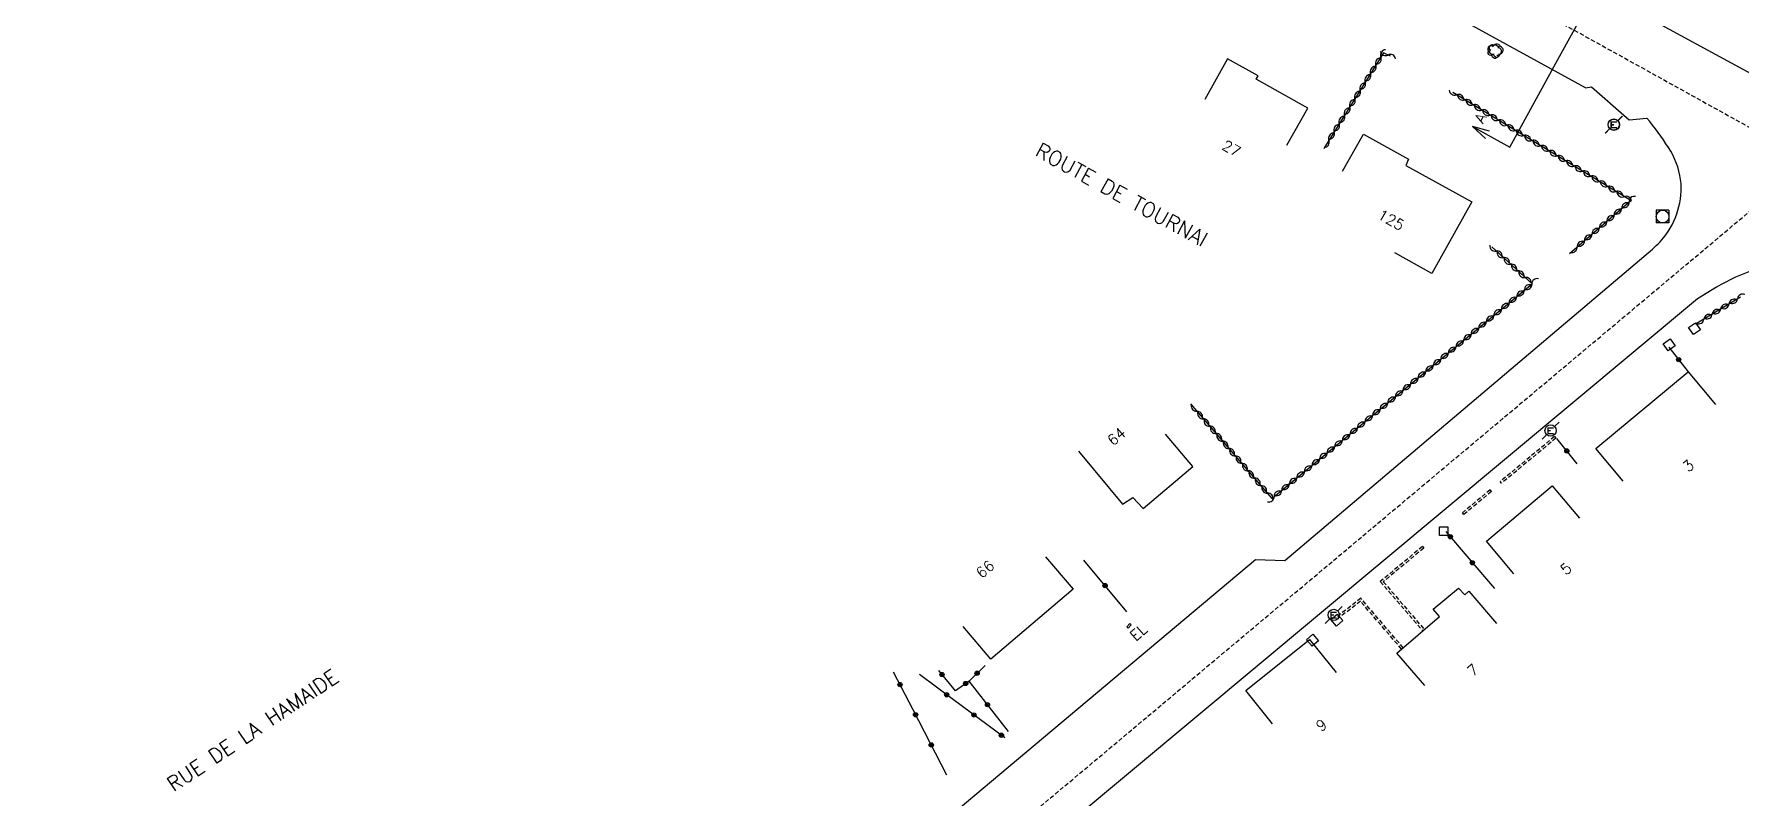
# Model space of a CAD drawing. Header units: millimetres. Extents: x 108999 to 110000, y 127999 to 129001.
# Drawn here: x 109191.7 to 109392.4, y 128629.8 to 128719.7 of the extents above; entities that cross this region are included whole.
import ezdxf
from ezdxf.enums import TextEntityAlignment as Align

# ---------------------------------------------------------------- set-up
doc = ezdxf.new("R2010")
doc.units = ezdxf.units.MM
doc.linetypes.add('DASHED', pattern=[0.75, 0.5, -0.25])
doc.layers.get('0').update_dxf_attribs({"linetype": 'CONTINUOUS'})
for name, color, linetype in [('W0001', 6, 'DASHED'), ('W0008', 7, 'CONTINUOUS'), ('W0100', 7, 'CONTINUOUS'), ('W0112', 1, 'DASHED'), ('W0300', 7, 'CONTINUOUS'), ('W0310', 3, 'CONTINUOUS'), ('W0322', 7, 'CONTINUOUS'), ('W0420', 7, 'CONTINUOUS'), ('W0471', 7, 'CONTINUOUS'), ('W0984', 7, 'CONTINUOUS'), ('W0989', 7, 'CONTINUOUS'), ('W0991', 7, 'CONTINUOUS')]:
    doc.layers.add(name, color=color, linetype=linetype)
doc.styles.get("Standard").update_dxf_attribs({"font": 'romans.shx', "width": 0.85})

# ---------------------------------------------------------------- blocks, each defined once
blk = doc.blocks.new('T300')
for p, q in [((-0.8, 0.51), (-0.86, 0.34)), ((-0.86, 0.34), (-0.86, 0.17)), ((-0.86, 0.17), (-0.74, 0.06)), ((-0.69, 0.63), (-0.8, 0.51)), ((-0.8, -0.06), (-0.74, 0.06)), ((-0.74, 0.06), (-0.69, 0.11)), ((-0.57, 0.69), (-0.69, 0.63)), ((-0.46, 0.69), (-0.57, 0.69)), ((-0.29, 0.63), (-0.46, 0.69)), ((-0.29, 0.63), (-0.17, 0.74)), ((-0.23, 0.57), (-0.29, 0.63)), ((-0.17, 0.74), (-0.06, 0.8)), ((-0.06, 0.8), (0.06, 0.8)), ((0.06, 0.8), (0.23, 0.74)), ((0.23, 0.74), (0.34, 0.63)), ((0.34, 0.63), (0.4, 0.51)), ((0.46, 0.46), (0.34, 0.46)), ((0.4, 0.51), (0.4, 0.46)), ((0.57, 0.4), (0.46, 0.46)), ((0.57, 0.4), (0.69, 0.29)), ((0.69, 0.29), (0.74, 0.17)), ((0.74, 0.06), (0.69, -0.17)), ((0.74, 0.17), (0.74, 0.06)), ((-0.8, -0.17), (-0.8, -0.06)), ((-0.8, -0.23), (-0.8, -0.17)), ((-0.74, -0.34), (-0.8, -0.23)), ((-0.69, -0.4), (-0.74, -0.34)), ((-0.51, -0.46), (-0.69, -0.4)), ((-0.4, -0.46), (-0.51, -0.46)), ((-0.4, -0.46), (-0.34, -0.46)), ((-0.34, -0.46), (-0.34, -0.4)), ((-0.34, -0.51), (-0.34, -0.46)), ((-0.29, -0.63), (-0.34, -0.51)), ((-0.17, -0.74), (-0.29, -0.63)), ((-0.06, -0.8), (-0.17, -0.74)), ((0.06, -0.8), (-0.06, -0.8)), ((0.17, -0.74), (0.06, -0.8)), ((0.23, -0.69), (0.17, -0.74)), ((0.29, -0.46), (0.23, -0.46)), ((0.29, -0.63), (0.23, -0.69)), ((0.46, -0.4), (0.29, -0.46)), ((0.34, -0.51), (0.29, -0.63)), ((0.34, -0.51), (0.34, -0.46)), ((0.57, -0.34), (0.46, -0.4)), ((0.63, -0.29), (0.57, -0.34)), ((0.69, -0.17), (0.63, -0.29))]:
    blk.add_line(p, q)
blk = doc.blocks.new('T471')
for p, q in [((-0.333334, 0.333334), (-0.333334, -0.333334)), ((-0.333334, 0.333334), (0.333334, 0.333334)), ((-0.333334, 0), (0, 0)), ((0.500001, 0.500001), (1.000002, 1.000002)), ((-0.500001, -0.500001), (-1.000002, -1.000002)), ((-0.333334, -0.333334), (0.333334, -0.333334))]:
    blk.add_line(p, q)
blk.add_ellipse((0, 0), major_axis=(0.471405, 0.471405), ratio=1, start_param=5.4977871438, end_param=11.780972451)
blk = doc.blocks.new('T420')
for p, q in [((0.75, 0.75), (-0.75, 0.75)), ((-0.75, 0.75), (-0.75, -0.75)), ((0.75, 0.75), (0.75, -0.75)), ((0.75, -0.75), (-0.75, -0.75))]:
    blk.add_line(p, q)
blk.add_ellipse((0, 0), major_axis=(-0.53, 0.53), ratio=1, start_param=3.926991, end_param=10.210176)
blk = doc.blocks.new('t112o')
at = {"color": 0, "linetype": 'Continuous'}
for p, q in [((-0.5, 0.5), (0.5, 0.5)), ((-0.5, -0.5), (-0.5, 0.5)), ((0.5, 0.5), (0.5, -0.5)), ((0.5, -0.5), (-0.5, -0.5))]:
    blk.add_line(p, q, dxfattribs=at)
blk = doc.blocks.new('t322o')
at = {"color": 0, "linetype": 'Continuous'}
for radius in [0.25, 0.15]:
    blk.add_circle((0, 0), radius, dxfattribs=at)
blk = doc.blocks.new('t310o')
at = {"color": 0, "linetype": 'Continuous'}
for centre, start, end in [((-0.5, 0.38), 216.8699, 323.1304), ((0.5, -0.37), 36.8699, 143.1303)]:
    blk.add_arc(centre, 0.625, start, end, dxfattribs=at)

msp = doc.modelspace()

# ---------------------------------------------------------------- linework, layer by layer
at = {"layer": 'W0001', "flags": 128}
for points in [[(109359.06, 128727.76), (109400.56, 128704.76), (109472.73, 128664.79), (109519.68, 128638.83), (109519.68, 128638.83)], [(109000, 128297.92), (109017.04, 128313.36), (109062.71, 128354.72), (109081.47, 128370.52), (109095.77, 128386.83), (109105.23, 128400.42), (109109.01, 128405.85), (109117.91, 128424.9), (109128.41, 128450.42), (109138.78, 128471.81), (109147.77, 128485.97), (109156.27, 128496.84), (109172.07, 128512.96), (109274.65, 128599.13), (109384.45, 128691.24), (109400.56, 128704.76), (109400.56, 128704.76)]]:
    msp.add_lwpolyline(points, dxfattribs=at)
at = {"layer": 'W0008'}
for p, q in [((109363.89, 128731.21), (109399.39, 128711.88)), ((109374.17, 128713.33), (109354.22, 128724.3))]:
    msp.add_line(p, q, dxfattribs=at)
at = {"layer": 'W0008', "flags": 128}
for points in [[(109362.87, 128708.25), (109360.88, 128708.78), (109365.26, 128706.37), (109371.11, 128717.01), (109373.72, 128721.76), (109379.09, 128731.52), (109374.71, 128733.93), (109376.7, 128733.41), (109376.7, 128733.41)], [(109374.17, 128713.33), (109374.86, 128713.48), (109379.32, 128709.59), (109381.38, 128709.78), (109381.38, 128709.78)], [(109360.88, 128708.78), (109362.39, 128707.38), (109362.39, 128707.38)]]:
    msp.add_lwpolyline(points, dxfattribs=at)
for points in [[(109115.27, 128427.77), (109125.56, 128452.63, -0.0265), (109134.26, 128470.99, -0.0282), (109143.61, 128486.12, -0.0109), (109148.05, 128492.16, -0.0091), (109153.32, 128498.76, -0.0161), (109160.25, 128506.68, -0.0286), (109167.85, 128513.92), (109233.02, 128568.91), (109235.83, 128571.26), (109273.08, 128602.42), (109299.77, 128624.96), (109300.16, 128628.32), (109335.36, 128657.86), (109338.82, 128657.77), (109381.55, 128693.95, 0.0457), (109383.35, 128695.71, 0.0993), (109385.04, 128698.95, 0.1034), (109385.36, 128702.55, 0.1059), (109383.92, 128706.33, 0.0314), (109381.38, 128709.78), (109381.38, 128709.78)], [(109519.77, 128631.8), (109510.75, 128636.78), (109472.16, 128658), (109437.91, 128676.83), (109410.28, 128692.13, 0.1128), (109404.94, 128693.56, 0.0546), (109399.17, 128693.17, 0.0391), (109394.17, 128691.97, 0.057), (109389.58, 128689.89), (109387.35, 128688.54), (109276.22, 128595.84), (109208.52, 128539.03), (109176.28, 128512, 0.0359), (109166.93, 128503.44, 0.0035), (109166.07, 128502.45, 0.0173), (109151.92, 128485.82, 0.0297), (109143.29, 128472.64, 0.0305), (109132.78, 128451.73), (109131.27, 128448.2), (109120.54, 128422.03, -0.0157)]]:
    msp.add_lwpolyline(points, format="xyb", dxfattribs=at)
at = {"layer": 'W0100', "flags": 128}
for points in [[(109339.05, 128706.6), (109341.5, 128710.96), (109335.44, 128714.36), (109335.66, 128714.74), (109332.08, 128716.74), (109329.42, 128711.97)], [(109345.61, 128703.54), (109348.05, 128707.91), (109353.36, 128704.95), (109353.04, 128704.22), (109360.79, 128699.93), (109356.11, 128691.53), (109351.75, 128693.96), (109351.75, 128693.96)], [(109378.6, 128667.09), (109375.4, 128670.93), (109386.26, 128679.96), (109389.46, 128676.12), (109389.46, 128676.12)], [(109314.56, 128670.6), (109319.73, 128664.39), (109320.94, 128665.16), (109322.16, 128663.87), (109328.01, 128668.8), (109324.78, 128672.62), (109324.78, 128672.62)], [(109365.76, 128656.21), (109362.53, 128660.02), (109370.24, 128666.54), (109373.47, 128662.72), (109373.47, 128662.72)], [(109310.67, 128658.19), (109313.9, 128654.38), (109304.23, 128646.17), (109300.99, 128649.98), (109300.99, 128649.98)], [(109355.26, 128643.08), (109352, 128646.87), (109356.99, 128651.16), (109356.25, 128652.03), (109359.23, 128654.52), (109359.98, 128653.72), (109360.46, 128654.14), (109363.72, 128650.35), (109363.72, 128650.35)], [(109320.37, 128649.82), (109320.73, 128650.2), (109320.57, 128650.36), (109320.21, 128649.97), (109320.37, 128649.82), (109320.37, 128649.82)], [(109337.37, 128638.57), (109334.24, 128642.47), (109341.72, 128648.49), (109344.86, 128644.59), (109344.86, 128644.59)]]:
    msp.add_lwpolyline(points, dxfattribs=at)
at = {"layer": 'W0112'}
for p, q in [((109370.53, 128672.34), (109364.15, 128667.04)), ((109370.69, 128672.15), (109364.31, 128666.85)), ((109370.53, 128672.34), (109370.69, 128672.15)), ((109362.96, 128666.08), (109359.7, 128663.37)), ((109363.12, 128665.88), (109359.86, 128663.17)), ((109363.12, 128665.88), (109362.96, 128666.08)), ((109364.31, 128666.85), (109364.15, 128667.04)), ((109359.86, 128663.17), (109359.7, 128663.37)), ((109354.99, 128659.41), (109350.04, 128655.29)), ((109354.99, 128659.41), (109355.15, 128659.22)), ((109355.15, 128659.22), (109350.39, 128655.26)), ((109350.04, 128655.29), (109355.03, 128649.48)), ((109347.74, 128653.32), (109345.03, 128651.21)), ((109352.73, 128647.5), (109347.74, 128653.32)), ((109350.39, 128655.26), (109355.22, 128649.64)), ((109347.7, 128652.97), (109345.18, 128651.01)), ((109352.54, 128647.34), (109347.7, 128652.97)), ((109345.03, 128651.21), (109345.18, 128651.01))]:
    msp.add_line(p, q, dxfattribs=at)
at = {"layer": 'W0310'}
msp.add_line((109392.38, 128688.74), (109387.1, 128685.55), dxfattribs=at)
at = {"layer": 'W0310', "flags": 128}
for points in [[(109351.22, 128717.07), (109350.41, 128717.46), (109347.62, 128712.99), (109343.38, 128706.21), (109343.38, 128706.21)], [(109372.3, 128693.87), (109379.5, 128700.08), (109358.56, 128712.8), (109358.56, 128712.8)], [(109327.7, 128676.17), (109337.29, 128665.07), (109367.89, 128690.29), (109363.14, 128694.63), (109363.14, 128694.63)]]:
    msp.add_lwpolyline(points, dxfattribs=at)
at = {"layer": 'W0322'}
for p, q in [((109383.97, 128682.84), (109386.26, 128679.96)), ((109373.19, 128669.11), (109370.81, 128672.12)), ((109320.22, 128651.73), (109315.18, 128657.81)), ((109301.68, 128643.58), (109303.56, 128645.43))]:
    msp.add_line(p, q, dxfattribs=at)
at = {"layer": 'W0322', "flags": 128}
for points in [[(109357.74, 128661.18), (109360.21, 128658.27), (109363.45, 128654.46), (109363.45, 128654.46)], [(109299.07, 128632.51), (109295.1, 128640.18), (109292.8, 128644.62), (109292.8, 128644.62)], [(109305.88, 128636.91), (109299.85, 128641.38), (109295.83, 128644.35), (109295.83, 128644.35)], [(109306.31, 128637.66), (109301.68, 128643.58), (109300.08, 128642.42), (109298.11, 128644.81), (109298.11, 128644.81)]]:
    msp.add_lwpolyline(points, dxfattribs=at)

# ---------------------------------------------------------------- block references
at = {"layer": 'W0112'}
for p, rotation in [((109386.99, 128685.02), 215.1342), ((109384, 128683.12), 215.1342), ((109344.92, 128650.76), 221.1859), ((109342.07, 128648.38), 221.1859)]:
    msp.add_blockref('t112o', p, dxfattribs=dict(at, rotation=rotation))
msp.add_blockref('t112o', (109357.49, 128661.22), dxfattribs=at)
at = {"layer": 'W0300'}
for p in [(109363.53, 128717.6), (109363.71, 128717.73)]:
    msp.add_blockref('T300', p, dxfattribs=at)
at = {"layer": 'W0310'}
for p, rotation in [((109350.11, 128716.98), 237.9928907762472), ((109350.94, 128717.21), 154.1028412719449), ((109348.89, 128715.02), 237.9928907762472), ((109349.5, 128716), 237.9928907762472), ((109347.66, 128713.06), 237.9928907762472), ((109348.27, 128714.04), 237.9928907762472), ((109346.44, 128711.1), 237.9936298721475), ((109347.05, 128712.08), 237.9936298721475), ((109358.99, 128712.54), 148.7179914459402), ((109359.98, 128711.94), 148.7179914459402), ((109360.96, 128711.34), 148.7179914459402), ((109361.95, 128710.74), 148.7179914459402), ((109345.21, 128709.14), 237.9936298721475), ((109345.82, 128710.12), 237.9936298721475), ((109362.94, 128710.14), 148.7179914459402), ((109363.93, 128709.54), 148.7179914459402), ((109364.91, 128708.94), 148.7179914459402), ((109343.99, 128707.18), 237.9936298721475), ((109344.6, 128708.16), 237.9936298721475), ((109365.9, 128708.34), 148.7179914459402), ((109366.89, 128707.74), 148.7179914459402), ((109367.87, 128707.14), 148.7179914459402), ((109368.86, 128706.54), 148.7179914459402), ((109369.85, 128705.95), 148.7179914459402), ((109370.83, 128705.35), 148.7179914459402), ((109371.82, 128704.75), 148.7179914459402), ((109372.81, 128704.15), 148.7179914459402), ((109373.8, 128703.55), 148.7179914459402), ((109374.78, 128702.95), 148.7179914459402), ((109375.77, 128702.35), 148.7179914459402), ((109376.76, 128701.75), 148.7179914459402), ((109377.74, 128701.15), 148.7179914459402), ((109378.42, 128699.16), 40.80635021441873), ((109378.73, 128700.55), 148.7179914459402), ((109379.3, 128699.91), 40.80635021441873), ((109375.8, 128696.89), 40.80635021441873), ((109376.67, 128697.65), 40.80635021441873), ((109377.55, 128698.4), 40.80635021441873), ((109373.18, 128694.63), 40.80635021441873), ((109374.05, 128695.38), 40.80635021441873), ((109374.93, 128696.14), 40.80635021441873), ((109363.65, 128694.16), 137.5819803853264), ((109364.51, 128693.38), 137.5819803853264), ((109365.36, 128692.6), 137.5819803853264), ((109366.21, 128691.82), 137.5819803853264), ((109367.06, 128691.04), 137.5819803853264), ((109366.08, 128688.79), 39.49125060225941), ((109366.97, 128689.53), 39.49125060225941), ((109367.86, 128690.26), 39.49125060225941), ((109363.4, 128686.59), 39.49125060225941), ((109364.29, 128687.33), 39.49125060225941), ((109365.19, 128688.06), 39.49125060225941), ((109389.07, 128686.74), 211.1557756160776), ((109390.06, 128687.34), 211.1557756160776), ((109391.05, 128687.94), 211.1557756160776), ((109392.04, 128688.54), 211.1557756160776), ((109361.62, 128685.12), 39.49125060225941), ((109362.51, 128685.86), 39.49125060225941), ((109388.09, 128686.15), 211.1557756160776), ((109358.95, 128682.92), 39.49125060225941), ((109359.84, 128683.65), 39.49125060225941), ((109360.73, 128684.39), 39.49125060225941), ((109356.27, 128680.71), 39.49125060225941), ((109357.16, 128681.45), 39.49125060225941), ((109358.05, 128682.18), 39.49125060225941), ((109354.49, 128679.25), 39.49125060225941), ((109355.38, 128679.98), 39.49125060225941), ((109351.82, 128677.04), 39.49125060225941), ((109352.71, 128677.78), 39.49125060225941), ((109353.6, 128678.51), 39.49125060225941), ((109328.46, 128675.3), 310.8050734963628), ((109329.21, 128674.42), 310.8050734963628), ((109349.14, 128674.84), 39.49125060225941), ((109350.03, 128675.57), 39.49125060225941), ((109350.92, 128676.31), 39.49125060225941), ((109329.97, 128673.55), 310.8050734963628), ((109330.72, 128672.68), 310.8050734963628), ((109346.47, 128672.63), 39.49125060225941), ((109347.36, 128673.37), 39.49125060225941), ((109348.25, 128674.1), 39.49125060225941), ((109331.47, 128671.8), 310.8050734963628), ((109332.23, 128670.93), 310.8050734963628), ((109344.68, 128671.17), 39.49125060225941), ((109345.58, 128671.9), 39.49125060225941), ((109332.98, 128670.05), 310.8050734963628), ((109333.74, 128669.18), 310.8050734963628), ((109342.01, 128668.96), 39.49125060225941), ((109342.9, 128669.7), 39.49125060225941), ((109343.79, 128670.43), 39.49125060225941), ((109334.49, 128668.3), 310.8050734963628), ((109335.25, 128667.43), 310.8050734963628), ((109336, 128666.56), 310.8050734963628), ((109339.34, 128666.76), 39.49125060225941), ((109340.23, 128667.49), 39.49125060225941), ((109341.12, 128668.23), 39.49125060225941), ((109336.76, 128665.68), 310.8050734963628), ((109337.55, 128665.29), 39.49125060225941), ((109338.45, 128666.02), 39.49125060225941)]:
    msp.add_blockref('t310o', p, dxfattribs=dict(at, rotation=rotation))
at = {"layer": 'W0322'}
for p, rotation in [((109385.13, 128681.38), 310.3698625875516), ((109371.97, 128670.65), 310.3698625875516), ((109358.27, 128660.55), 310.3689342096524), ((109360.86, 128657.5), 310.3698625875516), ((109317.67, 128654.81), 129.6758164409125), ((109293.55, 128643.17), 117.3870789121159), ((109298.49, 128644.35), 129.3931551075217), ((109301.29, 128643.3), 216.0567532133494), ((109302.62, 128644.5), 216.0567532133494), ((109299.04, 128641.97), 143.5043620451521), ((109295.39, 128639.62), 117.3871025969552), ((109302.26, 128639.59), 143.5047688329763), ((109303.84, 128640.81), 127.9874152008714), ((109305.48, 128637.21), 143.5047688329763), ((109297.23, 128636.07), 117.3871025969552)]:
    msp.add_blockref('t322o', p, dxfattribs=dict(at, rotation=rotation))
at = {"layer": 'W0420'}
msp.add_blockref('T420', (109383.23, 128698.21), dxfattribs=at)
at = {"layer": 'W0471'}
for p in [(109377.49, 128709.02), (109377.51, 128709.01), (109370.07, 128673.04), (109344.56, 128651.36)]:
    msp.add_blockref('T471', p, dxfattribs=at)

# ---------------------------------------------------------------- texts
at = {"layer": 'W0984'}
msp.add_text('EL', height=1.25, rotation=40.5507, dxfattribs=at).set_placement((109321.6, 128649.32), align=Align.MIDDLE)
at = {"layer": 'W0989'}
for s, rotation, p in [('ROUTE DE TOURNAI', 331.1798, (109319.61, 128700.77)), ('RUE DE LA HAMAIDE', 33.8058, (109217.42, 128637.79))]:
    msp.add_text(s, height=1.75, rotation=rotation, dxfattribs=at).set_placement(p, align=Align.MIDDLE)
at = {"layer": 'W0991'}
for s, rotation, p in [('A', 61.3265, (109361.81, 128709.8)), ('27', 330.8462, (109332.54, 128706.22)), ('125', 331.0284, (109351.31, 128697.82)), ('64', 40.1445, (109319.02, 128672.34)), ('3', 39.7533, (109386.27, 128668.91)), ('66', 40.3238, (109303.57, 128656.75)), ('5', 40.2096, (109371.87, 128656.79)), ('7', 39.9387, (109360.93, 128644.87)), ('9', 35.776, (109343.11, 128638.39))]:
    msp.add_text(s, height=1.25, rotation=rotation, dxfattribs=at).set_placement(p, align=Align.MIDDLE)

doc.saveas('drawing.dxf')
